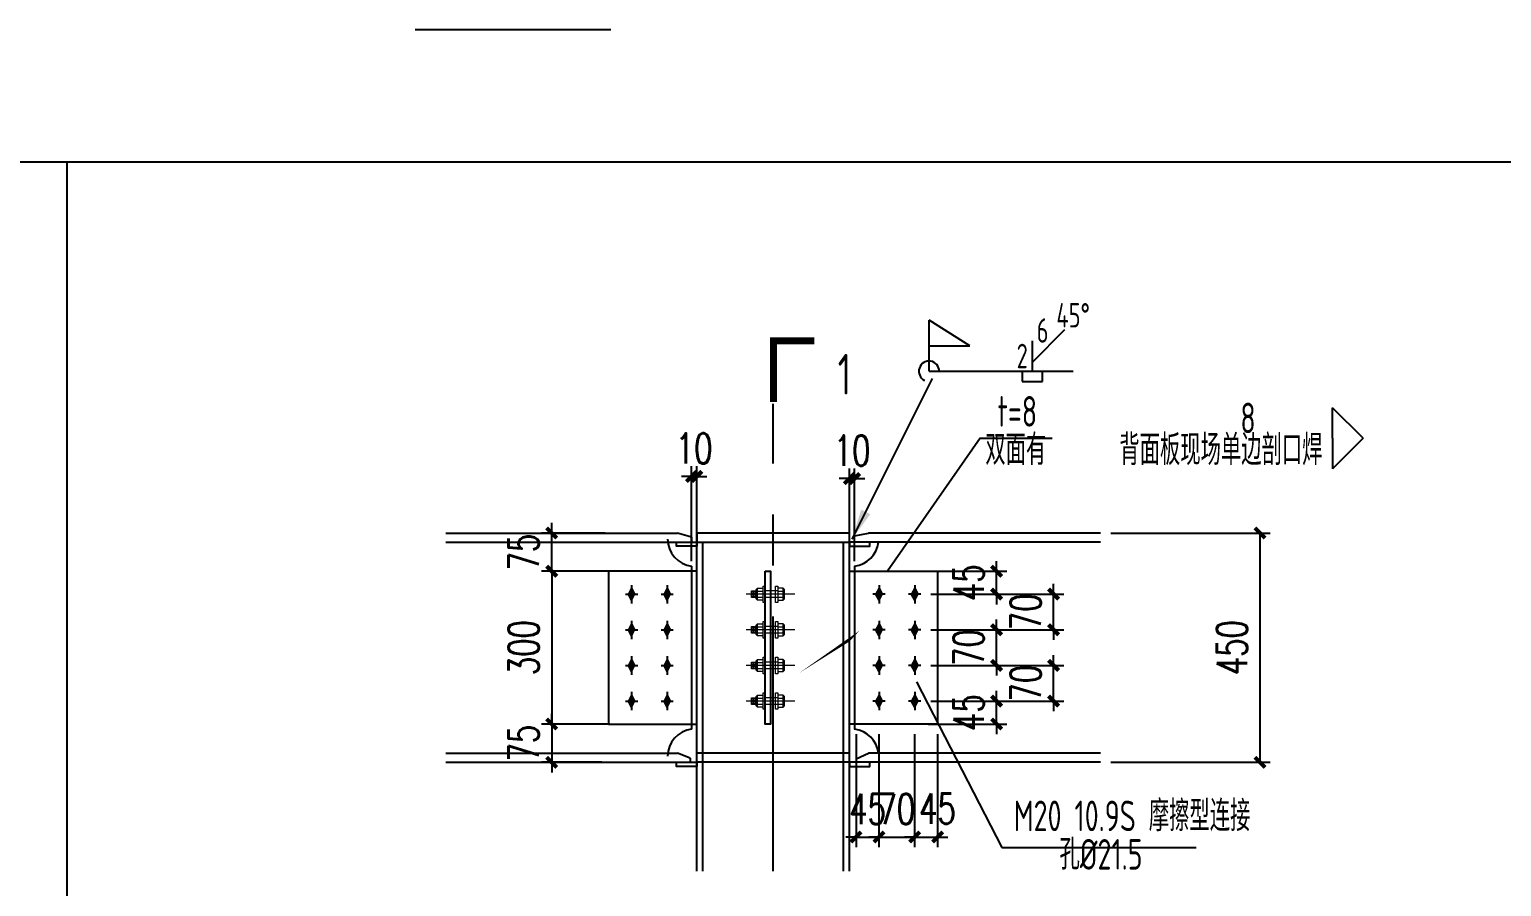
# Model space of a CAD drawing. Extents: x 180850 to 1400258, y 48356 to 327067.
# Drawn here: x 1362115 to 1376570, y 151651 to 160064 of the extents above; entities that cross this region are included whole.
import ezdxf
from ezdxf.enums import TextEntityAlignment as Align

# ---------------------------------------------------------------- set-up
doc = ezdxf.new("R2010")
doc.units = 0
doc.header["$LTSCALE"] = 1000
doc.linetypes.add('0$0$CENTERX2', pattern=[4, 2.5, -0.5, 0.5, -0.5])
doc.linetypes.add('ACAD_ISO02W100', pattern=[15, 12, -3])
doc.layers.add('6', color=253, linetype='Continuous', lineweight=13)
doc.layers.add('螺栓', color=15, linetype='Continuous', lineweight=18)
for name, color, linetype in [('ADIM', 3, 'Continuous'), ('AXIS', 3, 'Continuous'), ('BOLT', 251, 'Continuous'), ('DOTE', 1, 'Continuous'), ('GL', 150, 'Continuous'), ('GZ', 50, 'Continuous'), ('PUB_DIM', 3, 'Continuous'), ('PUB_TEXT', 7, 'Continuous'), ('PZ', 202, 'Continuous'), ('TEXT', 7, 'Continuous'), ('THIN', 7, 'Continuous'), ('WELD', 7, 'Continuous'), ('YCX', 90, 'Continuous')]:
    doc.layers.add(name, color=color, linetype=linetype)
doc.styles.add('_TCH_DIM_T3', font='SIMPLEX', dxfattribs={"width": 0.705882, "bigfont": 'GBCBIG'})
doc.styles.get("Standard").update_dxf_attribs({"font": 'gbenor.shx', "bigfont": 'gbcbig.shx'})
doc.styles.add('TSSD_Label', font='tssdeng.shx', dxfattribs={"width": 0.7, "bigfont": 'hztxt.shx'})
doc.styles.add('标准字体', font='tssdeng.shx', dxfattribs={"width": 0.7, "bigfont": 'tssdchn.shx'})
doc.dimstyles.new('TCH_100_5', dxfattribs={"dimtxt": 297.5, "dimasz": 100, "dimexe": 100, "dimexo": 100, "dimgap": 126.25, "dimtad": 1, "dimdec": 0, "dimlfac": 0.2, "dimzin": 0, "dimdsep": 46, "dimtxsty": '_TCH_DIM_T3', "dimblk": 'ARCHTICK', "dimcen": 0.09, "dimclrd": 126, "dimclre": 126, "dimclrt": 7, "dimazin": 2, "dimtfac": 1, "dimtdec": 0, "dimtix": 1, "dimtmove": 2, "dimatfit": 3, "dimfxl": 1, "dimtolj": 1, "dimtzin": 0, "dimarcsym": 0})
doc.dimstyles.new('TSSD_LEADER_STYLE_300.0', dxfattribs={"dimtxt": 0.18, "dimasz": 300, "dimexe": 0.18, "dimexo": 0.0625, "dimgap": 0.09, "dimtad": 0, "dimtih": 1, "dimtoh": 1, "dimdec": 4, "dimzin": 0, "dimdsep": 46, "dimtxsty": 'Standard', "dimcen": 0.09, "dimadec": 0, "dimazin": 0, "dimtfac": 1, "dimtdec": 4, "dimtofl": 0, "dimtmove": 0, "dimatfit": 3, "dimfxl": 1, "dimtolj": 1, "dimtzin": 0, "dimarcsym": 0})
pattern_1 = [(90, (1590232.847, -417833.987), (-21.2343996, 9e-12), []), (90, (1590222.23, -417833.987), (-21.2343996, 9e-12), [10.6171998, -5.3085999])]
pattern_2 = [(90, (1590232.847, -417833.987), (-21.2343996, 9e-12), []), (90, (1590222.23, -417833.987), (-21.2343996, 9e-12), [10.6171998, -5.3085999])]
pattern_3 = [(90, (1590232.847, -418883.987), (-21.2343996, 9e-12), []), (90, (1590222.23, -418883.987), (-21.2343996, 9e-12), [10.6171998, -5.3085999])]
pattern_4 = [(90, (1590232.847, -418883.987), (-21.2343996, 9e-12), []), (90, (1590222.23, -418883.987), (-21.2343996, 9e-12), [10.6171998, -5.3085999])]
pattern_5 = [(90, (1590232.847, -418183.987), (-21.2343996, 9e-12), []), (90, (1590222.23, -418183.987), (-21.2343996, 9e-12), [10.6171998, -5.3085999])]
pattern_6 = [(90, (1590232.847, -418183.987), (-21.2343996, 9e-12), []), (90, (1590222.23, -418183.987), (-21.2343996, 9e-12), [10.6171998, -5.3085999])]
pattern_7 = [(90, (1590232.847, -418533.987), (-21.2343996, 9e-12), []), (90, (1590222.23, -418533.987), (-21.2343996, 9e-12), [10.6171998, -5.3085999])]
pattern_8 = [(90, (1590232.847, -418533.987), (-21.2343996, 9e-12), []), (90, (1590222.23, -418533.987), (-21.2343996, 9e-12), [10.6171998, -5.3085999])]

# ---------------------------------------------------------------- blocks, each defined once
blk = doc.blocks.new('_WELD001')
at = {"linetype": 'ByBlock'}
h = blk.add_hatch(color=0, dxfattribs=at)
h.paths.add_polyline_path([(0.8, 0.5), (0, 1), (0, 0.5)], flags=16)
edge = h.paths.add_edge_path()
edge.add_line((0.8, 0.5), (0, 1))
edge.add_line((0, 0.5), (0.8, 0.5))
edge.add_line((0, 0), (0, 1))
at = {"color": 0, "linetype": 'ByBlock'}
for p, q in [((0, 0), (0, 1)), ((0.8, 0.5), (0, 1)), ((0, 0.5), (0.8, 0.5))]:
    blk.add_line(p, q, dxfattribs=at)
blk = doc.blocks.new('_WELD008')
at = {"color": 0, "linetype": 'ByBlock'}
for p, q in [((0, 0.3), (1.061, 1.361)), ((0, 0), (0, 1))]:
    blk.add_line(p, q, dxfattribs=at)
for tag, p in [('C', (1.286, 1.416)), ('B', (0.288, 0.856)), ('A', (-0.303, -0.009))]:
    blk.add_attdef(tag, text='', height=0.8, dxfattribs=at).set_placement(p, align=Align.CENTER)
blk = doc.blocks.new('_WELD002')
at = {"color": 0, "linetype": 'ByBlock'}
for p, q in [((0.5, 1), (0, 1)), ((0.5, 0), (0.5, 1)), ((0, 0), (0.5, 0))]:
    blk.add_line(p, q, dxfattribs=at)
blk = doc.blocks.new('_ArchTick')
at = {"color": 0, "linetype": 'ByBlock', "const_width": 0.4}
blk.add_lwpolyline([(-0.5, -0.5), (0.5, 0.5)], dxfattribs=at)
blk = doc.blocks.new('*D1716')
at = {"layer": 'AXIS', "color": 126, "linetype": 'ByBlock', "lineweight": -2, "transparency": 16777216}
for p, q in [((1372732, 155121), (1374298, 155121)), ((1374198, 155121), (1374198, 152871)), ((1372732, 152871), (1374298, 152871))]:
    blk.add_line(p, q, dxfattribs=at)
at = {"layer": 'Defpoints', "color": 0, "linetype": 'ByBlock', "transparency": 16777216}
for p in [(1372632, 155121), (1372632, 152871), (1374198, 152871)]:
    blk.add_point(p, dxfattribs=at)
at = {"layer": 'AXIS', "color": 126, "linetype": 'ByBlock', "lineweight": -2, "transparency": 16777216, "xscale": 100, "yscale": 100, "zscale": 100}
for p, rotation in [((1374198, 155121), 90), ((1374198, 152871), 270)]:
    blk.add_blockref('_ArchTick', p, dxfattribs=dict(at, rotation=rotation))
at = {"layer": 'AXIS', "color": 7, "linetype": 'ByBlock', "transparency": 16777216, "insert": (1373923, 153996), "char_height": 297.5, "attachment_point": 5, "rotation": 90, "style": '_TCH_DIM_T3'}
blk.add_mtext('\\A1;450', dxfattribs=at)
blk = doc.blocks.new('*D1717')
at = {"layer": 'AXIS', "color": 126, "linetype": 'ByBlock', "lineweight": -2, "transparency": 16777216}
for p, q in [((1370232, 153146), (1370232, 152037)), ((1370457, 153146), (1370457, 152037)), ((1370232, 152137), (1370132, 152137)), ((1370232, 152137), (1370457, 152137)), ((1370457, 152137), (1370557, 152137))]:
    blk.add_line(p, q, dxfattribs=at)
at = {"layer": 'Defpoints', "color": 0, "linetype": 'ByBlock', "transparency": 16777216}
for p in [(1370232, 153246), (1370457, 153246), (1370457, 152137)]:
    blk.add_point(p, dxfattribs=at)
at = {"layer": 'AXIS', "color": 126, "linetype": 'ByBlock', "lineweight": -2, "transparency": 16777216, "xscale": 100, "yscale": 100, "zscale": 100}
blk.add_blockref('_ArchTick', (1370232, 152137), dxfattribs=at)
at = {"layer": 'AXIS', "color": 126, "linetype": 'ByBlock', "lineweight": -2, "transparency": 16777216, "xscale": 100, "yscale": 100, "zscale": 100, "rotation": 180}
blk.add_blockref('_ArchTick', (1370457, 152137), dxfattribs=at)
at = {"layer": 'AXIS', "color": 7, "linetype": 'ByBlock', "transparency": 16777216, "insert": (1370345, 152412), "char_height": 297.5, "attachment_point": 5, "style": '_TCH_DIM_T3'}
blk.add_mtext('\\A1;45', dxfattribs=at)
blk = doc.blocks.new('*D1718')
at = {"layer": 'AXIS', "color": 126, "linetype": 'ByBlock', "lineweight": -2, "transparency": 16777216}
for p, q in [((1370807, 153146), (1370807, 152037)), ((1371032, 153146), (1371032, 152037)), ((1370807, 152137), (1370707, 152137)), ((1370807, 152137), (1371032, 152137)), ((1371032, 152137), (1371132, 152137))]:
    blk.add_line(p, q, dxfattribs=at)
at = {"layer": 'Defpoints', "color": 0, "linetype": 'ByBlock', "transparency": 16777216}
for p in [(1370807, 153246), (1371032, 153246), (1371032, 152137)]:
    blk.add_point(p, dxfattribs=at)
at = {"layer": 'AXIS', "color": 126, "linetype": 'ByBlock', "lineweight": -2, "transparency": 16777216, "xscale": 100, "yscale": 100, "zscale": 100}
blk.add_blockref('_ArchTick', (1370807, 152137), dxfattribs=at)
at = {"layer": 'AXIS', "color": 126, "linetype": 'ByBlock', "lineweight": -2, "transparency": 16777216, "xscale": 100, "yscale": 100, "zscale": 100, "rotation": 180}
blk.add_blockref('_ArchTick', (1371032, 152137), dxfattribs=at)
at = {"layer": 'AXIS', "color": 7, "linetype": 'ByBlock', "transparency": 16777216, "insert": (1371032, 152416), "char_height": 297.5, "attachment_point": 5, "style": '_TCH_DIM_T3'}
blk.add_mtext('\\A1;45', dxfattribs=at)
blk = doc.blocks.new('*D1719')
at = {"layer": 'AXIS', "color": 126, "linetype": 'ByBlock', "lineweight": -2, "transparency": 16777216}
for p, q in [((1370457, 153146), (1370457, 152037)), ((1370807, 153146), (1370807, 152037)), ((1370457, 152137), (1370357, 152137)), ((1370457, 152137), (1370807, 152137)), ((1370807, 152137), (1370907, 152137))]:
    blk.add_line(p, q, dxfattribs=at)
at = {"layer": 'Defpoints', "color": 0, "linetype": 'ByBlock', "transparency": 16777216}
for p in [(1370457, 153246), (1370807, 153246), (1370807, 152137)]:
    blk.add_point(p, dxfattribs=at)
at = {"layer": 'AXIS', "color": 126, "linetype": 'ByBlock', "lineweight": -2, "transparency": 16777216, "xscale": 100, "yscale": 100, "zscale": 100}
blk.add_blockref('_ArchTick', (1370457, 152137), dxfattribs=at)
at = {"layer": 'AXIS', "color": 126, "linetype": 'ByBlock', "lineweight": -2, "transparency": 16777216, "xscale": 100, "yscale": 100, "zscale": 100, "rotation": 180}
blk.add_blockref('_ArchTick', (1370807, 152137), dxfattribs=at)
at = {"layer": 'AXIS', "color": 7, "linetype": 'ByBlock', "transparency": 16777216, "insert": (1370632, 152412), "char_height": 297.5, "attachment_point": 5, "style": '_TCH_DIM_T3'}
blk.add_mtext('\\A1;70', dxfattribs=at)
blk = doc.blocks.new('*D1720')
at = {"layer": 'AXIS', "color": 126, "linetype": 'ByBlock', "lineweight": -2, "transparency": 16777216}
for p, q in [((1370167, 154846), (1370167, 155755)), ((1370217, 154846), (1370217, 155755)), ((1370167, 155655), (1370067, 155655)), ((1370167, 155655), (1370217, 155655)), ((1370217, 155655), (1370317, 155655))]:
    blk.add_line(p, q, dxfattribs=at)
at = {"layer": 'Defpoints', "color": 0, "linetype": 'ByBlock', "transparency": 16777216}
for p in [(1370217, 155655), (1370167, 154746), (1370217, 154746)]:
    blk.add_point(p, dxfattribs=at)
at = {"layer": 'AXIS', "color": 126, "linetype": 'ByBlock', "lineweight": -2, "transparency": 16777216, "xscale": 100, "yscale": 100, "zscale": 100}
blk.add_blockref('_ArchTick', (1370167, 155655), dxfattribs=at)
at = {"layer": 'AXIS', "color": 126, "linetype": 'ByBlock', "lineweight": -2, "transparency": 16777216, "xscale": 100, "yscale": 100, "zscale": 100, "rotation": 180}
blk.add_blockref('_ArchTick', (1370217, 155655), dxfattribs=at)
at = {"layer": 'AXIS', "color": 7, "linetype": 'ByBlock', "transparency": 16777216, "insert": (1370192, 155930), "char_height": 297.5, "attachment_point": 5, "style": '_TCH_DIM_T3'}
blk.add_mtext('\\A1;10', dxfattribs=at)
blk = doc.blocks.new('*D1721')
at = {"layer": 'AXIS', "color": 126, "linetype": 'ByBlock', "lineweight": -2, "transparency": 16777216}
for p, q in [((1371612, 153471), (1371612, 153571)), ((1370967, 153471), (1371712, 153471)), ((1371612, 153246), (1371612, 153471)), ((1370941, 153246), (1371712, 153246)), ((1371612, 153246), (1371612, 153146))]:
    blk.add_line(p, q, dxfattribs=at)
at = {"layer": 'Defpoints', "color": 0, "linetype": 'ByBlock', "transparency": 16777216}
for p in [(1370867, 153471), (1371612, 153471), (1370841, 153246)]:
    blk.add_point(p, dxfattribs=at)
at = {"layer": 'AXIS', "color": 126, "linetype": 'ByBlock', "lineweight": -2, "transparency": 16777216, "xscale": 100, "yscale": 100, "zscale": 100}
for p, rotation in [((1371612, 153471), 270), ((1371612, 153246), 90)]:
    blk.add_blockref('_ArchTick', p, dxfattribs=dict(at, rotation=rotation))
at = {"layer": 'AXIS', "color": 7, "linetype": 'ByBlock', "transparency": 16777216, "insert": (1371337, 153358), "char_height": 297.5, "attachment_point": 5, "rotation": 90, "style": '_TCH_DIM_T3'}
blk.add_mtext('\\A1;45', dxfattribs=at)
blk = doc.blocks.new('*D1722')
at = {"layer": 'AXIS', "color": 126, "linetype": 'ByBlock', "lineweight": -2, "transparency": 16777216}
for p, q in [((1370967, 153821), (1372272, 153821)), ((1372172, 153821), (1372172, 153921)), ((1372172, 153471), (1372172, 153821)), ((1370967, 153471), (1372272, 153471)), ((1372172, 153471), (1372172, 153371))]:
    blk.add_line(p, q, dxfattribs=at)
at = {"layer": 'Defpoints', "color": 0, "linetype": 'ByBlock', "transparency": 16777216}
for p in [(1370867, 153821), (1372172, 153821), (1370867, 153471)]:
    blk.add_point(p, dxfattribs=at)
at = {"layer": 'AXIS', "color": 126, "linetype": 'ByBlock', "lineweight": -2, "transparency": 16777216, "xscale": 100, "yscale": 100, "zscale": 100}
for p, rotation in [((1372172, 153821), 270), ((1372172, 153471), 90)]:
    blk.add_blockref('_ArchTick', p, dxfattribs=dict(at, rotation=rotation))
at = {"layer": 'AXIS', "color": 7, "linetype": 'ByBlock', "transparency": 16777216, "insert": (1371897, 153646), "char_height": 297.5, "attachment_point": 5, "rotation": 90, "style": '_TCH_DIM_T3'}
blk.add_mtext('\\A1;70', dxfattribs=at)
blk = doc.blocks.new('*D1723')
at = {"layer": 'AXIS', "color": 126, "linetype": 'ByBlock', "lineweight": -2, "transparency": 16777216}
for p, q in [((1371612, 154171), (1371612, 154271)), ((1370967, 154171), (1371712, 154171)), ((1371612, 153821), (1371612, 154171)), ((1370967, 153821), (1371712, 153821)), ((1371612, 153821), (1371612, 153721))]:
    blk.add_line(p, q, dxfattribs=at)
at = {"layer": 'Defpoints', "color": 0, "linetype": 'ByBlock', "transparency": 16777216}
for p in [(1370867, 154171), (1371612, 154171), (1370867, 153821)]:
    blk.add_point(p, dxfattribs=at)
at = {"layer": 'AXIS', "color": 126, "linetype": 'ByBlock', "lineweight": -2, "transparency": 16777216, "xscale": 100, "yscale": 100, "zscale": 100}
for p, rotation in [((1371612, 154171), 270), ((1371612, 153821), 90)]:
    blk.add_blockref('_ArchTick', p, dxfattribs=dict(at, rotation=rotation))
at = {"layer": 'AXIS', "color": 7, "linetype": 'ByBlock', "transparency": 16777216, "insert": (1371337, 153996), "char_height": 297.5, "attachment_point": 5, "rotation": 90, "style": '_TCH_DIM_T3'}
blk.add_mtext('\\A1;70', dxfattribs=at)
blk = doc.blocks.new('*D1724')
at = {"layer": 'AXIS', "color": 126, "linetype": 'ByBlock', "lineweight": -2, "transparency": 16777216}
for p, q in [((1372172, 154521), (1372172, 154621)), ((1370967, 154521), (1372272, 154521)), ((1372172, 154171), (1372172, 154521)), ((1370967, 154171), (1372272, 154171)), ((1372172, 154171), (1372172, 154071))]:
    blk.add_line(p, q, dxfattribs=at)
at = {"layer": 'Defpoints', "color": 0, "linetype": 'ByBlock', "transparency": 16777216}
for p in [(1370867, 154521), (1372172, 154521), (1370867, 154171)]:
    blk.add_point(p, dxfattribs=at)
at = {"layer": 'AXIS', "color": 126, "linetype": 'ByBlock', "lineweight": -2, "transparency": 16777216, "xscale": 100, "yscale": 100, "zscale": 100}
for p, rotation in [((1372172, 154521), 270), ((1372172, 154171), 90)]:
    blk.add_blockref('_ArchTick', p, dxfattribs=dict(at, rotation=rotation))
at = {"layer": 'AXIS', "color": 7, "linetype": 'ByBlock', "transparency": 16777216, "insert": (1371897, 154346), "char_height": 297.5, "attachment_point": 5, "rotation": 90, "style": '_TCH_DIM_T3'}
blk.add_mtext('\\A1;70', dxfattribs=at)
blk = doc.blocks.new('*D1725')
at = {"layer": 'AXIS', "color": 126, "linetype": 'ByBlock', "lineweight": -2, "transparency": 16777216}
for p, q in [((1371612, 154746), (1371612, 154846)), ((1370967, 154746), (1371712, 154746)), ((1371612, 154521), (1371612, 154746)), ((1370967, 154521), (1371712, 154521)), ((1371612, 154521), (1371612, 154421))]:
    blk.add_line(p, q, dxfattribs=at)
at = {"layer": 'Defpoints', "color": 0, "linetype": 'ByBlock', "transparency": 16777216}
for p in [(1370867, 154746), (1371612, 154746), (1370867, 154521)]:
    blk.add_point(p, dxfattribs=at)
at = {"layer": 'AXIS', "color": 126, "linetype": 'ByBlock', "lineweight": -2, "transparency": 16777216, "xscale": 100, "yscale": 100, "zscale": 100}
for p, rotation in [((1371612, 154746), 270), ((1371612, 154521), 90)]:
    blk.add_blockref('_ArchTick', p, dxfattribs=dict(at, rotation=rotation))
at = {"layer": 'AXIS', "color": 7, "linetype": 'ByBlock', "transparency": 16777216, "insert": (1371337, 154633), "char_height": 297.5, "attachment_point": 5, "rotation": 90, "style": '_TCH_DIM_T3'}
blk.add_mtext('\\A1;45', dxfattribs=at)
blk = doc.blocks.new('*D1726')
at = {"layer": 'AXIS', "color": 126, "linetype": 'ByBlock', "lineweight": -2, "transparency": 16777216}
for p, q in [((1367813, 154746), (1367143, 154746)), ((1367243, 154746), (1367243, 153246)), ((1367813, 153246), (1367143, 153246))]:
    blk.add_line(p, q, dxfattribs=at)
at = {"layer": 'Defpoints', "color": 0, "linetype": 'ByBlock', "transparency": 16777216}
for p in [(1367913, 154746), (1367243, 153246), (1367913, 153246)]:
    blk.add_point(p, dxfattribs=at)
at = {"layer": 'AXIS', "color": 126, "linetype": 'ByBlock', "lineweight": -2, "transparency": 16777216, "xscale": 100, "yscale": 100, "zscale": 100}
for p, rotation in [((1367243, 154746), 90), ((1367243, 153246), 270)]:
    blk.add_blockref('_ArchTick', p, dxfattribs=dict(at, rotation=rotation))
at = {"layer": 'AXIS', "color": 7, "linetype": 'ByBlock', "transparency": 16777216, "insert": (1366968, 153996), "char_height": 297.5, "attachment_point": 5, "rotation": 90, "style": '_TCH_DIM_T3'}
blk.add_mtext('\\A1;300', dxfattribs=at)
blk = doc.blocks.new('*D1727')
at = {"layer": 'AXIS', "color": 126, "linetype": 'ByBlock', "lineweight": -2, "transparency": 16777216}
for p, q in [((1367769, 155121), (1367143, 155121)), ((1367243, 155121), (1367243, 155221)), ((1367243, 154746), (1367243, 155121)), ((1367813, 154746), (1367143, 154746)), ((1367243, 154746), (1367243, 154646))]:
    blk.add_line(p, q, dxfattribs=at)
at = {"layer": 'Defpoints', "color": 0, "linetype": 'ByBlock', "transparency": 16777216}
for p in [(1367243, 155121), (1367869, 155121), (1367913, 154746)]:
    blk.add_point(p, dxfattribs=at)
at = {"layer": 'AXIS', "color": 126, "linetype": 'ByBlock', "lineweight": -2, "transparency": 16777216, "xscale": 100, "yscale": 100, "zscale": 100}
for p, rotation in [((1367243, 155121), 270), ((1367243, 154746), 90)]:
    blk.add_blockref('_ArchTick', p, dxfattribs=dict(at, rotation=rotation))
at = {"layer": 'AXIS', "color": 7, "linetype": 'ByBlock', "transparency": 16777216, "insert": (1366968, 154933), "char_height": 297.5, "attachment_point": 5, "rotation": 90, "style": '_TCH_DIM_T3'}
blk.add_mtext('\\A1;75', dxfattribs=at)
blk = doc.blocks.new('*D1728')
at = {"layer": 'AXIS', "color": 126, "linetype": 'ByBlock', "lineweight": -2, "transparency": 16777216}
for p, q in [((1367753, 153246), (1367143, 153246)), ((1367243, 153246), (1367243, 153346)), ((1367243, 153246), (1367243, 152871)), ((1367735, 152871), (1367143, 152871)), ((1367243, 152871), (1367243, 152771))]:
    blk.add_line(p, q, dxfattribs=at)
at = {"layer": 'Defpoints', "color": 0, "linetype": 'ByBlock', "transparency": 16777216}
for p in [(1367853, 153246), (1367243, 152871), (1367835, 152871)]:
    blk.add_point(p, dxfattribs=at)
at = {"layer": 'AXIS', "color": 126, "linetype": 'ByBlock', "lineweight": -2, "transparency": 16777216, "xscale": 100, "yscale": 100, "zscale": 100}
for p, rotation in [((1367243, 153246), 270), ((1367243, 152871), 90)]:
    blk.add_blockref('_ArchTick', p, dxfattribs=dict(at, rotation=rotation))
at = {"layer": 'AXIS', "color": 7, "linetype": 'ByBlock', "transparency": 16777216, "insert": (1366968, 153058), "char_height": 297.5, "attachment_point": 5, "rotation": 90, "style": '_TCH_DIM_T3'}
blk.add_mtext('\\A1;75', dxfattribs=at)
blk = doc.blocks.new('*D1729')
at = {"layer": 'AXIS', "color": 126, "linetype": 'ByBlock', "lineweight": -2, "transparency": 16777216}
for p, q in [((1368617, 154846), (1368617, 155776)), ((1368667, 154846), (1368667, 155776)), ((1368617, 155676), (1368517, 155676)), ((1368617, 155676), (1368667, 155676)), ((1368667, 155676), (1368767, 155676))]:
    blk.add_line(p, q, dxfattribs=at)
at = {"layer": 'Defpoints', "color": 0, "linetype": 'ByBlock', "transparency": 16777216}
for p in [(1368667, 155676), (1368617, 154746), (1368667, 154746)]:
    blk.add_point(p, dxfattribs=at)
at = {"layer": 'AXIS', "color": 126, "linetype": 'ByBlock', "lineweight": -2, "transparency": 16777216, "xscale": 100, "yscale": 100, "zscale": 100}
blk.add_blockref('_ArchTick', (1368617, 155676), dxfattribs=at)
at = {"layer": 'AXIS', "color": 126, "linetype": 'ByBlock', "lineweight": -2, "transparency": 16777216, "xscale": 100, "yscale": 100, "zscale": 100, "rotation": 180}
blk.add_blockref('_ArchTick', (1368667, 155676), dxfattribs=at)
at = {"layer": 'AXIS', "color": 7, "linetype": 'ByBlock', "transparency": 16777216, "insert": (1368642, 155951), "char_height": 297.5, "attachment_point": 5, "style": '_TCH_DIM_T3'}
blk.add_mtext('\\A1;10', dxfattribs=at)

msp = doc.modelspace()

# ---------------------------------------------------------------- hatches: boundary and pattern name
at = {"layer": 'BOLT'}
for points in [[(1368027.29, 154580.66), (1367997.29, 154520.66), (1368027.29, 154460.66), (1368057.29, 154520.66)], [(1368377.29, 154580.66), (1368347.29, 154520.66), (1368377.29, 154460.66), (1368407.29, 154520.66)], [(1370457.29, 154580.66), (1370487.29, 154520.66), (1370457.29, 154460.66), (1370427.29, 154520.66)], [(1370807.29, 154580.66), (1370837.29, 154520.66), (1370807.29, 154460.66), (1370777.29, 154520.66)], [(1368027.29, 154230.66), (1367997.29, 154170.66), (1368027.29, 154110.66), (1368057.29, 154170.66)], [(1368377.29, 154230.66), (1368347.29, 154170.66), (1368377.29, 154110.66), (1368407.29, 154170.66)], [(1370457.29, 154230.66), (1370487.29, 154170.66), (1370457.29, 154110.66), (1370427.29, 154170.66)], [(1370807.29, 154230.66), (1370837.29, 154170.66), (1370807.29, 154110.66), (1370777.29, 154170.66)], [(1368027.29, 153880.66), (1367997.29, 153820.66), (1368027.29, 153760.66), (1368057.29, 153820.66)], [(1368377.29, 153880.66), (1368347.29, 153820.66), (1368377.29, 153760.66), (1368407.29, 153820.66)], [(1370457.29, 153880.66), (1370487.29, 153820.66), (1370457.29, 153760.66), (1370427.29, 153820.66)], [(1370807.29, 153880.66), (1370837.29, 153820.66), (1370807.29, 153760.66), (1370777.29, 153820.66)], [(1368027.29, 153530.66), (1367997.29, 153470.66), (1368027.29, 153410.66), (1368057.29, 153470.66)], [(1368377.29, 153530.66), (1368347.29, 153470.66), (1368377.29, 153410.66), (1368407.29, 153470.66)], [(1370457.29, 153530.66), (1370487.29, 153470.66), (1370457.29, 153410.66), (1370427.29, 153470.66)], [(1370807.29, 153530.66), (1370837.29, 153470.66), (1370807.29, 153410.66), (1370777.29, 153470.66)]]:
    msp.add_hatch(color=256, dxfattribs=at).paths.add_polyline_path(points)
at = {"layer": '螺栓'}
h = msp.add_hatch(dxfattribs=at)
h.set_pattern_fill('BRASS', color=256, scale=3.344, angle=90, style=0)
h.set_pattern_definition(pattern_1)
h.paths.add_polyline_path([(1369251.2, 154554.1), (1369205.39, 154554.1), (1369205.39, 154487.22), (1369251.2, 154487.22)])
h = msp.add_hatch(dxfattribs=at)
h.set_pattern_fill('BRASS', color=256, scale=3.344, angle=90, style=0)
h.set_pattern_definition(pattern_2)
h.paths.add_polyline_path([(1369251.2, 154554.1), (1369205.39, 154554.1), (1369205.39, 154487.22), (1369251.2, 154487.22)])
h = msp.add_hatch(dxfattribs=at)
h.set_pattern_fill('BRASS', color=256, scale=3.344, angle=90, style=0)
h.set_pattern_definition(pattern_1)
h.paths.add_polyline_path([(1369251.2, 154554.1), (1369205.39, 154554.1), (1369205.39, 154487.22), (1369251.2, 154487.22)])
h = msp.add_hatch(dxfattribs=at)
h.set_pattern_fill('BRASS', color=256, scale=3.344, angle=90, style=0)
h.set_pattern_definition(pattern_2)
h.paths.add_polyline_path([(1369251.2, 154554.1), (1369205.39, 154554.1), (1369205.39, 154487.22), (1369251.2, 154487.22)])
h = msp.add_hatch(dxfattribs=at)
h.set_pattern_fill('BRASS', color=256, scale=3.344, angle=90, style=0)
h.set_pattern_definition(pattern_5)
h.paths.add_polyline_path([(1369251.2, 154204.1), (1369205.39, 154204.1), (1369205.39, 154137.22), (1369251.2, 154137.22)])
h = msp.add_hatch(dxfattribs=at)
h.set_pattern_fill('BRASS', color=256, scale=3.344, angle=90, style=0)
h.set_pattern_definition(pattern_6)
h.paths.add_polyline_path([(1369251.2, 154204.1), (1369205.39, 154204.1), (1369205.39, 154137.22), (1369251.2, 154137.22)])
h = msp.add_hatch(dxfattribs=at)
h.set_pattern_fill('BRASS', color=256, scale=3.344, angle=90, style=0)
h.set_pattern_definition(pattern_5)
h.paths.add_polyline_path([(1369251.2, 154204.1), (1369205.39, 154204.1), (1369205.39, 154137.22), (1369251.2, 154137.22)])
h = msp.add_hatch(dxfattribs=at)
h.set_pattern_fill('BRASS', color=256, scale=3.344, angle=90, style=0)
h.set_pattern_definition(pattern_6)
h.paths.add_polyline_path([(1369251.2, 154204.1), (1369205.39, 154204.1), (1369205.39, 154137.22), (1369251.2, 154137.22)])
h = msp.add_hatch(dxfattribs=at)
h.set_pattern_fill('BRASS', color=256, scale=3.344, angle=90, style=0)
h.set_pattern_definition(pattern_7)
h.paths.add_polyline_path([(1369251.2, 153854.1), (1369205.39, 153854.1), (1369205.39, 153787.22), (1369251.2, 153787.22)])
h = msp.add_hatch(dxfattribs=at)
h.set_pattern_fill('BRASS', color=256, scale=3.344, angle=90, style=0)
h.set_pattern_definition(pattern_8)
h.paths.add_polyline_path([(1369251.2, 153854.1), (1369205.39, 153854.1), (1369205.39, 153787.22), (1369251.2, 153787.22)])
h = msp.add_hatch(dxfattribs=at)
h.set_pattern_fill('BRASS', color=256, scale=3.344, angle=90, style=0)
h.set_pattern_definition(pattern_7)
h.paths.add_polyline_path([(1369251.2, 153854.1), (1369205.39, 153854.1), (1369205.39, 153787.22), (1369251.2, 153787.22)])
h = msp.add_hatch(dxfattribs=at)
h.set_pattern_fill('BRASS', color=256, scale=3.344, angle=90, style=0)
h.set_pattern_definition(pattern_8)
h.paths.add_polyline_path([(1369251.2, 153854.1), (1369205.39, 153854.1), (1369205.39, 153787.22), (1369251.2, 153787.22)])
h = msp.add_hatch(dxfattribs=at)
h.set_pattern_fill('BRASS', color=256, scale=3.344, angle=90, style=0)
h.set_pattern_definition(pattern_3)
h.paths.add_polyline_path([(1369251.2, 153504.1), (1369205.39, 153504.1), (1369205.39, 153437.22), (1369251.2, 153437.22)])
h = msp.add_hatch(dxfattribs=at)
h.set_pattern_fill('BRASS', color=256, scale=3.344, angle=90, style=0)
h.set_pattern_definition(pattern_4)
h.paths.add_polyline_path([(1369251.2, 153504.1), (1369205.39, 153504.1), (1369205.39, 153437.22), (1369251.2, 153437.22)])
h = msp.add_hatch(dxfattribs=at)
h.set_pattern_fill('BRASS', color=256, scale=3.344, angle=90, style=0)
h.set_pattern_definition(pattern_3)
h.paths.add_polyline_path([(1369251.2, 153504.1), (1369205.39, 153504.1), (1369205.39, 153437.22), (1369251.2, 153437.22)])
h = msp.add_hatch(dxfattribs=at)
h.set_pattern_fill('BRASS', color=256, scale=3.344, angle=90, style=0)
h.set_pattern_definition(pattern_4)
h.paths.add_polyline_path([(1369251.2, 153504.1), (1369205.39, 153504.1), (1369205.39, 153437.22), (1369251.2, 153437.22)])

# ---------------------------------------------------------------- linework, layer by layer
at = {"layer": '6', "linetype": 'ACAD_ISO02W100', "ltscale": 2}
for p, q in [((1369629.49, 154520.66), (1369151.76, 154520.66)), ((1369629.49, 154170.66), (1369151.76, 154170.66)), ((1369629.49, 153820.66), (1369151.76, 153820.66)), ((1369629.49, 153470.66), (1369151.76, 153470.66))]:
    msp.add_line(p, q, dxfattribs=at)
at = {"layer": 'ADIM'}
msp.add_lwpolyline([(1365903.9, 160063.95), (1367822.93, 160063.95)], dxfattribs=at)
at = {"layer": 'AXIS'}
for p, q in [((1337316.94, 158765.55), (1391773.29, 158765.55)), ((1362482.7, 158765.55), (1362482.7, 148218.41))]:
    msp.add_line(p, q, dxfattribs=at)
at = {"layer": 'BOLT'}
for p, q in [((1368027.29, 154580.66), (1367997.29, 154520.66)), ((1368027.29, 154610.66), (1368027.29, 154430.66)), ((1368027.29, 154580.66), (1368057.29, 154520.66)), ((1368377.29, 154580.66), (1368347.29, 154520.66)), ((1368377.29, 154610.66), (1368377.29, 154430.66)), ((1368377.29, 154580.66), (1368407.29, 154520.66)), ((1370457.29, 154580.66), (1370427.29, 154520.66)), ((1370457.29, 154610.66), (1370457.29, 154430.66)), ((1370457.29, 154580.66), (1370487.29, 154520.66)), ((1370807.29, 154580.66), (1370777.29, 154520.66)), ((1370807.29, 154610.66), (1370807.29, 154430.66)), ((1370807.29, 154580.66), (1370837.29, 154520.66)), ((1367967.29, 154520.66), (1368087.29, 154520.66)), ((1368027.29, 154460.66), (1367997.29, 154520.66)), ((1368027.29, 154460.66), (1368057.29, 154520.66)), ((1368317.29, 154520.66), (1368437.29, 154520.66)), ((1368377.29, 154460.66), (1368347.29, 154520.66)), ((1368377.29, 154460.66), (1368407.29, 154520.66)), ((1370517.29, 154520.66), (1370397.29, 154520.66)), ((1370457.29, 154460.66), (1370427.29, 154520.66)), ((1370457.29, 154460.66), (1370487.29, 154520.66)), ((1370867.29, 154520.66), (1370747.29, 154520.66)), ((1370807.29, 154460.66), (1370777.29, 154520.66)), ((1370807.29, 154460.66), (1370837.29, 154520.66)), ((1368027.29, 154260.66), (1368027.29, 154080.66)), ((1368377.29, 154260.66), (1368377.29, 154080.66)), ((1370457.29, 154260.66), (1370457.29, 154080.66)), ((1370807.29, 154260.66), (1370807.29, 154080.66)), ((1367967.29, 154170.66), (1368087.29, 154170.66)), ((1368027.29, 154230.66), (1367997.29, 154170.66)), ((1368027.29, 154110.66), (1367997.29, 154170.66)), ((1368027.29, 154230.66), (1368057.29, 154170.66)), ((1368027.29, 154110.66), (1368057.29, 154170.66)), ((1368317.29, 154170.66), (1368437.29, 154170.66)), ((1368377.29, 154230.66), (1368347.29, 154170.66)), ((1368377.29, 154110.66), (1368347.29, 154170.66)), ((1368377.29, 154230.66), (1368407.29, 154170.66)), ((1368377.29, 154110.66), (1368407.29, 154170.66)), ((1370517.29, 154170.66), (1370397.29, 154170.66)), ((1370457.29, 154230.66), (1370427.29, 154170.66)), ((1370457.29, 154110.66), (1370427.29, 154170.66)), ((1370457.29, 154230.66), (1370487.29, 154170.66)), ((1370457.29, 154110.66), (1370487.29, 154170.66)), ((1370867.29, 154170.66), (1370747.29, 154170.66)), ((1370807.29, 154230.66), (1370777.29, 154170.66)), ((1370807.29, 154110.66), (1370777.29, 154170.66)), ((1370807.29, 154230.66), (1370837.29, 154170.66)), ((1370807.29, 154110.66), (1370837.29, 154170.66)), ((1367967.29, 153820.66), (1368087.29, 153820.66)), ((1368027.29, 153880.66), (1367997.29, 153820.66)), ((1368027.29, 153760.66), (1367997.29, 153820.66)), ((1368027.29, 153910.66), (1368027.29, 153730.66)), ((1368027.29, 153880.66), (1368057.29, 153820.66)), ((1368027.29, 153760.66), (1368057.29, 153820.66)), ((1368317.29, 153820.66), (1368437.29, 153820.66)), ((1368377.29, 153880.66), (1368347.29, 153820.66)), ((1368377.29, 153760.66), (1368347.29, 153820.66)), ((1368377.29, 153910.66), (1368377.29, 153730.66)), ((1368377.29, 153880.66), (1368407.29, 153820.66)), ((1368377.29, 153760.66), (1368407.29, 153820.66)), ((1370517.29, 153820.66), (1370397.29, 153820.66)), ((1370457.29, 153880.66), (1370427.29, 153820.66)), ((1370457.29, 153760.66), (1370427.29, 153820.66)), ((1370457.29, 153910.66), (1370457.29, 153730.66)), ((1370457.29, 153880.66), (1370487.29, 153820.66)), ((1370457.29, 153760.66), (1370487.29, 153820.66)), ((1370867.29, 153820.66), (1370747.29, 153820.66)), ((1370807.29, 153880.66), (1370777.29, 153820.66)), ((1370807.29, 153760.66), (1370777.29, 153820.66)), ((1370807.29, 153910.66), (1370807.29, 153730.66)), ((1370807.29, 153880.66), (1370837.29, 153820.66)), ((1370807.29, 153760.66), (1370837.29, 153820.66)), ((1368027.29, 153530.66), (1367997.29, 153470.66)), ((1368027.29, 153560.66), (1368027.29, 153380.66)), ((1368027.29, 153530.66), (1368057.29, 153470.66)), ((1368377.29, 153530.66), (1368347.29, 153470.66)), ((1368377.29, 153560.66), (1368377.29, 153380.66)), ((1368377.29, 153530.66), (1368407.29, 153470.66)), ((1370457.29, 153530.66), (1370427.29, 153470.66)), ((1370457.29, 153560.66), (1370457.29, 153380.66)), ((1370457.29, 153530.66), (1370487.29, 153470.66)), ((1370807.29, 153530.66), (1370777.29, 153470.66)), ((1370807.29, 153560.66), (1370807.29, 153380.66)), ((1370807.29, 153530.66), (1370837.29, 153470.66)), ((1367967.29, 153470.66), (1368087.29, 153470.66)), ((1368027.29, 153410.66), (1367997.29, 153470.66)), ((1368027.29, 153410.66), (1368057.29, 153470.66)), ((1368317.29, 153470.66), (1368437.29, 153470.66)), ((1368377.29, 153410.66), (1368347.29, 153470.66)), ((1368377.29, 153410.66), (1368407.29, 153470.66)), ((1370517.29, 153470.66), (1370397.29, 153470.66)), ((1370457.29, 153410.66), (1370427.29, 153470.66)), ((1370457.29, 153410.66), (1370487.29, 153470.66)), ((1370867.29, 153470.66), (1370747.29, 153470.66)), ((1370807.29, 153410.66), (1370777.29, 153470.66)), ((1370807.29, 153410.66), (1370837.29, 153470.66))]:
    msp.add_line(p, q, dxfattribs=at)
at = {"layer": 'DOTE', "color": 8, "linetype": '0$0$CENTERX2'}
msp.add_line((1369417.29, 151802.47), (1369417.29, 156388.97), dxfattribs=at)
at = {"layer": 'GL'}
for p, q in [((1366202.86, 155120.66), (1368479.83, 155120.66)), ((1368617.29, 155080.12), (1368479.83, 155120.66)), ((1370217.33, 155092.98), (1370354.75, 155120.66)), ((1372631.72, 155120.66), (1370354.75, 155120.66)), ((1366202.86, 155030.66), (1368617.66, 155030.66)), ((1368617.29, 155080.12), (1368617.29, 155030.66)), ((1372631.72, 155030.66), (1370216.92, 155030.66)), ((1368617.29, 154794.83), (1368617.29, 153195.66)), ((1370217.29, 154794.83), (1370217.29, 153195.66)), ((1366202.86, 152960.66), (1368479.84, 152960.66)), ((1368602.29, 152911.33), (1368479.84, 152960.66)), ((1370167.29, 152960.66), (1368667.29, 152960.66)), ((1370232.29, 152905.92), (1370354.74, 152960.66)), ((1372631.72, 152960.66), (1370354.74, 152960.66)), ((1366202.86, 152870.66), (1368602.29, 152870.66)), ((1368602.29, 152911.33), (1368602.29, 152870.72)), ((1370167.29, 152870.66), (1368667.29, 152870.66)), ((1370232.29, 152905.92), (1370232.29, 152870.72)), ((1372631.72, 152870.66), (1370232.29, 152870.66))]:
    msp.add_line(p, q, dxfattribs=at)
for points in [[(1368667.29, 155030.66), (1368667.29, 154990.66), (1368467.29, 154990.66), (1368467.29, 155030.66)], [(1370167.29, 155030.66), (1370167.29, 154990.66), (1370367.29, 154990.66), (1370367.29, 155030.66)], [(1368667.29, 152870.66), (1368667.29, 152830.66), (1368467.29, 152830.66), (1368467.29, 152870.66)], [(1370167.29, 152870.66), (1370167.29, 152830.66), (1370367.29, 152830.66), (1370367.29, 152870.66)]]:
    msp.add_lwpolyline(points, close=True, dxfattribs=at)
for centre, radius, start, end in [((1368651.59, 155063.29), 270.64, 180.555836, 262.719954), ((1370180.48, 155068.05), 275.69, 277.672402, 352.206558), ((1368651.59, 152928.04), 270.64, 97.280047, 179.444165), ((1370180.48, 152923.28), 275.69, 7.793436, 82.327598)]:
    msp.add_arc(centre, radius, start, end, dxfattribs=at)
at = {"layer": 'GZ'}
for p, q in [((1368667.29, 151802.47), (1368667.29, 155030.66)), ((1368727.29, 151802.47), (1368727.29, 155030.66)), ((1370107.29, 151802.47), (1370107.29, 155030.66)), ((1370167.29, 151802.47), (1370167.29, 155030.66))]:
    msp.add_line(p, q, dxfattribs=at)
at = {"layer": 'PUB_DIM', "const_width": 70}
msp.add_lwpolyline([(1369421.2, 156406.73), (1369421.2, 157006.73), (1369821.2, 157006.73)], dxfattribs=at)
at = {"layer": 'PZ'}
for points in [[(1368667.29, 155030.18), (1370167.29, 155030.18), (1370167.29, 155120.66), (1368667.29, 155120.66)], [(1368667.29, 154745.66), (1367802.29, 154745.66), (1367802.29, 153245.66), (1368667.29, 153245.66)], [(1369338.96, 154745.66), (1369392.29, 154745.66), (1369392.29, 153245.66), (1369338.96, 153245.66)], [(1370167.29, 154745.66), (1371032.29, 154745.66), (1371032.29, 153245.66), (1370167.29, 153245.66)]]:
    msp.add_lwpolyline(points, close=True, dxfattribs=at)
at = {"layer": 'TEXT'}
for p, q in [((1374910.75, 156050.55), (1374910.75, 156350.55)), ((1375210.75, 156050.55), (1374910.75, 156350.55)), ((1374910.75, 156050.55), (1374910.75, 155750.55)), ((1375210.75, 156050.55), (1374910.75, 155750.55))]:
    msp.add_line(p, q, dxfattribs=at)
at = {"layer": 'THIN'}
msp.add_lwpolyline([(1370167.29, 154056.85, 0, 100, 0), (1370457.86, 154297.75, 0, 0, 0), (1372954.72, 156050.55, 0, 0, 0), (1375417.41, 156050.55, 0, 0, 0)], format="xyseb", dxfattribs=at)
at = {"layer": 'WELD'}
msp.add_line((1370948.71, 156708.84), (1372363.26, 156708.84), dxfattribs=at)
msp.add_arc((1370948.71, 156708.84), 100, 0, 243.380567, dxfattribs=at)
at = {"layer": 'YCX'}
for p, q in [((1371449.47, 156052.31), (1370540.26, 154745.66)), ((1371449.47, 156052.31), (1372157.1, 156052.31)), ((1370825.57, 153660.66), (1371662.01, 152032.92)), ((1371662.01, 152032.92), (1373572.64, 152032.92))]:
    msp.add_line(p, q, dxfattribs=at)
at = {"layer": '螺栓'}
for p, q in [((1369265.39, 154460.47), (1369265.39, 154580.85)), ((1369265.39, 154550.76), (1369318.89, 154550.76)), ((1369462.35, 154554.1), (1369338.96, 154554.1)), ((1369442.29, 154600.92), (1369462.35, 154600.92)), ((1369442.29, 154600.92), (1369462.35, 154600.92)), ((1369442.29, 154600.92), (1369462.35, 154600.92)), ((1369442.29, 154600.92), (1369462.35, 154600.92)), ((1369462.35, 154550.76), (1369515.86, 154550.76)), ((1369515.86, 154460.47), (1369515.86, 154580.85)), ((1369265.39, 154490.57), (1369318.89, 154490.57)), ((1369462.35, 154487.22), (1369338.96, 154487.22)), ((1369462.35, 154490.57), (1369515.86, 154490.57)), ((1369442.29, 154250.92), (1369462.35, 154250.92)), ((1369442.29, 154250.92), (1369462.35, 154250.92)), ((1369442.29, 154250.92), (1369462.35, 154250.92)), ((1369442.29, 154250.92), (1369462.35, 154250.92)), ((1369265.39, 154110.47), (1369265.39, 154230.85)), ((1369265.39, 154200.76), (1369318.89, 154200.76)), ((1369265.39, 154140.57), (1369318.89, 154140.57)), ((1369462.35, 154204.1), (1369338.96, 154204.1)), ((1369462.35, 154137.22), (1369338.96, 154137.22)), ((1369462.35, 154200.76), (1369515.86, 154200.76)), ((1369462.35, 154140.57), (1369515.86, 154140.57)), ((1369515.86, 154110.47), (1369515.86, 154230.85)), ((1369265.39, 153760.47), (1369265.39, 153880.85)), ((1369265.39, 153850.76), (1369318.89, 153850.76)), ((1369462.35, 153854.1), (1369338.96, 153854.1)), ((1369442.29, 153900.92), (1369462.35, 153900.92)), ((1369442.29, 153900.92), (1369462.35, 153900.92)), ((1369442.29, 153900.92), (1369462.35, 153900.92)), ((1369442.29, 153900.92), (1369462.35, 153900.92)), ((1369462.35, 153850.76), (1369515.86, 153850.76)), ((1369515.86, 153760.47), (1369515.86, 153880.85)), ((1369265.39, 153790.57), (1369318.89, 153790.57)), ((1369462.35, 153787.22), (1369338.96, 153787.22)), ((1369462.35, 153790.57), (1369515.86, 153790.57)), ((1369265.39, 153410.47), (1369265.39, 153530.85)), ((1369442.29, 153550.92), (1369462.35, 153550.92)), ((1369442.29, 153550.92), (1369462.35, 153550.92)), ((1369442.29, 153550.92), (1369462.35, 153550.92)), ((1369442.29, 153550.92), (1369462.35, 153550.92)), ((1369515.86, 153410.47), (1369515.86, 153530.85)), ((1369265.39, 153500.76), (1369318.89, 153500.76)), ((1369265.39, 153440.57), (1369318.89, 153440.57)), ((1369462.35, 153504.1), (1369338.96, 153504.1)), ((1369462.35, 153437.22), (1369338.96, 153437.22)), ((1369462.35, 153500.76), (1369515.86, 153500.76)), ((1369462.35, 153440.57), (1369515.86, 153440.57))]:
    msp.add_line(p, q, dxfattribs=at)
for points in [[(1369251.2, 154487.22), (1369205.39, 154487.22), (1369205.39, 154554.1), (1369251.2, 154554.1)], [(1369318.89, 154460.47), (1369265.39, 154460.47), (1369251.2, 154474.66), (1369251.2, 154566.67), (1369265.39, 154580.85), (1369318.89, 154580.85)], [(1369462.35, 154460.47), (1369515.86, 154460.47), (1369530.05, 154474.66), (1369530.05, 154566.67), (1369515.86, 154580.85), (1369462.35, 154580.85)], [(1369251.2, 154137.22), (1369205.39, 154137.22), (1369205.39, 154204.1), (1369251.2, 154204.1)], [(1369318.89, 154110.47), (1369265.39, 154110.47), (1369251.2, 154124.66), (1369251.2, 154216.67), (1369265.39, 154230.85), (1369318.89, 154230.85)], [(1369462.35, 154110.47), (1369515.86, 154110.47), (1369530.05, 154124.66), (1369530.05, 154216.67), (1369515.86, 154230.85), (1369462.35, 154230.85)], [(1369251.2, 153787.22), (1369205.39, 153787.22), (1369205.39, 153854.1), (1369251.2, 153854.1)], [(1369318.89, 153760.47), (1369265.39, 153760.47), (1369251.2, 153774.66), (1369251.2, 153866.67), (1369265.39, 153880.85), (1369318.89, 153880.85)], [(1369462.35, 153760.47), (1369515.86, 153760.47), (1369530.05, 153774.66), (1369530.05, 153866.67), (1369515.86, 153880.85), (1369462.35, 153880.85)], [(1369318.89, 153410.47), (1369265.39, 153410.47), (1369251.2, 153424.66), (1369251.2, 153516.67), (1369265.39, 153530.85), (1369318.89, 153530.85)], [(1369462.35, 153410.47), (1369515.86, 153410.47), (1369530.05, 153424.66), (1369530.05, 153516.67), (1369515.86, 153530.85), (1369462.35, 153530.85)], [(1369251.2, 153437.22), (1369205.39, 153437.22), (1369205.39, 153504.1), (1369251.2, 153504.1)]]:
    msp.add_lwpolyline(points, dxfattribs=at)
for points in [[(1369338.96, 154440.41), (1369318.89, 154440.41), (1369318.89, 154600.92), (1369338.96, 154600.92)], [(1369462.35, 154440.41), (1369442.29, 154440.41), (1369442.29, 154600.92), (1369462.35, 154600.92)], [(1369338.96, 154090.41), (1369318.89, 154090.41), (1369318.89, 154250.92), (1369338.96, 154250.92)], [(1369462.35, 154090.41), (1369442.29, 154090.41), (1369442.29, 154250.92), (1369462.35, 154250.92)], [(1369338.96, 153740.41), (1369318.89, 153740.41), (1369318.89, 153900.92), (1369338.96, 153900.92)], [(1369462.35, 153740.41), (1369442.29, 153740.41), (1369442.29, 153900.92), (1369462.35, 153900.92)], [(1369338.96, 153390.41), (1369318.89, 153390.41), (1369318.89, 153550.92), (1369338.96, 153550.92)], [(1369462.35, 153390.41), (1369442.29, 153390.41), (1369442.29, 153550.92), (1369462.35, 153550.92)]]:
    msp.add_lwpolyline(points, close=True, dxfattribs=at)

# ---------------------------------------------------------------- block references
at = {"layer": 'WELD'}
ref = msp.add_blockref('_WELD008', (1371963.26, 156708.84), dxfattribs=dict(at, xscale=300.0000001500005, yscale=300.0000001500005, zscale=300.0000001500005))
ref.add_attrib('6', '6', dxfattribs={"height": 240, "style": 'TSSD_Label', "width": 0.7}).set_placement((1372063.26, 157108.84), align=Align.MIDDLE_CENTER)
ref.add_attrib('2', '2', dxfattribs={"height": 240, "style": 'TSSD_Label', "width": 0.7}).set_placement((1371863.26, 156858.84), align=Align.MIDDLE_CENTER)
ref.add_attrib('45%%d', '45%%d', dxfattribs={"height": 240, "style": 'TSSD_Label', "width": 0.7}).set_placement((1372363.26, 157258.84), align=Align.MIDDLE_CENTER)
at = {"layer": 'WELD', "xscale": 500.0000002500008, "yscale": 500.0000002500008, "zscale": 500.0000002500008}
msp.add_blockref('_WELD001', (1370948.71, 156708.84), dxfattribs=at)
at = {"layer": 'WELD', "xscale": 200.0000001000003, "yscale": 200.0000001000003, "zscale": 200.0000001000003, "rotation": 270}
msp.add_blockref('_WELD002', (1371863.26, 156708.84), dxfattribs=at)

# ---------------------------------------------------------------- texts
at = {"layer": 'PUB_TEXT', "style": '标准字体', "width": 0.7}
msp.add_text('1', height=400, dxfattribs=at).set_placement((1370118.54, 156679.92), align=Align.MIDDLE_CENTER)
at = {"layer": 'TEXT', "style": '标准字体', "width": 0.7}
for s, p in [('t=8', (1371815.45, 156075.12)), ('双面有', (1371800.25, 155699.61)), ('背面板现场单边剖口焊', (1373814.47, 155697.53)), ('M20 10.9S 摩擦型连接', (1372941.87, 152104.57)), ('孔%%c21.5', (1372637.13, 151727.07))]:
    msp.add_text(s, height=300, dxfattribs=at).set_placement(p, align=Align.BOTTOM_CENTER)
msp.add_text('8', height=300, dxfattribs=at).set_placement((1374004.83, 156100.55))

# ---------------------------------------------------------------- dimensions: what is measured, and where the dimension line sits
at = {"layer": 'AXIS', "linetype": 'ByBlock'}
for base, p1, p2, picture, middle in [((1368667.29, 155675.58), (1368617.29, 154745.66), (1368667.29, 154745.66), '*D1729', (1368642.29, 155950.58)), ((1370217.29, 155654.91), (1370167.29, 154745.66), (1370217.29, 154745.66), '*D1720', (1370192.29, 155929.91)), ((1370457.29, 152137.24), (1370232.29, 153245.66), (1370457.29, 153245.66), '*D1717', (1370344.79, 152412.24)), ((1370807.29, 152137.24), (1370457.29, 153245.66), (1370807.29, 153245.66), '*D1719', (1370632.29, 152412.24))]:
    dim = msp.add_linear_dim(base=base, p1=p1, p2=p2, dimstyle='TCH_100_5', dxfattribs=at)
    dim.commit()
    dim.dimension.update_dxf_attribs({"geometry": picture, "text_midpoint": middle})
for base, p1, p2, picture, middle in [((1367242.94, 155120.66), (1367913.48, 154745.66), (1367869.12, 155120.66), '*D1727', (1366967.94, 154933.16)), ((1374198.04, 152870.66), (1372631.72, 155120.66), (1372631.72, 152870.66), '*D1716', (1373923.04, 153995.66)), ((1371612.26, 154745.66), (1370867.29, 154520.66), (1370867.29, 154745.66), '*D1725', (1371337.26, 154633.16)), ((1367242.94, 153245.66), (1367913.48, 154745.66), (1367913.48, 153245.66), '*D1726', (1366967.94, 153995.66)), ((1372171.81, 154520.66), (1370867.29, 154170.66), (1370867.29, 154520.66), '*D1724', (1371896.81, 154345.66)), ((1371612.26, 154170.66), (1370867.29, 153820.66), (1370867.29, 154170.66), '*D1723', (1371337.26, 153995.66)), ((1372171.81, 153820.66), (1370867.29, 153470.66), (1370867.29, 153820.66), '*D1722', (1371896.81, 153645.66)), ((1371612.26, 153470.66), (1370840.52, 153245.66), (1370867.29, 153470.66), '*D1721', (1371337.26, 153358.16)), ((1367242.94, 152870.66), (1367853.48, 153245.66), (1367835.28, 152870.66), '*D1728', (1366967.94, 153058.16))]:
    dim = msp.add_linear_dim(base=base, p1=p1, p2=p2, angle=90, dimstyle='TCH_100_5', dxfattribs=at)
    dim.commit()
    dim.dimension.update_dxf_attribs({"geometry": picture, "text_midpoint": middle})
dim = msp.add_linear_dim(base=(1371032.29, 152137.24), p1=(1370807.29, 153245.66), p2=(1371032.29, 153245.66), dimstyle='TCH_100_5', dxfattribs=at)
dim.commit()
dim.dimension.update_dxf_attribs({"geometry": '*D1718', "text_midpoint": (1371032.29, 152416.45), "dimtype": 160})

# ---------------------------------------------------------------- leaders
at = {"layer": 'WELD'}
msp.add_leader([(1370192.87, 155060.66), (1370982.67, 156636.52)], dimstyle='TSSD_LEADER_STYLE_300.0', dxfattribs=at)

doc.saveas('drawing.dxf')
